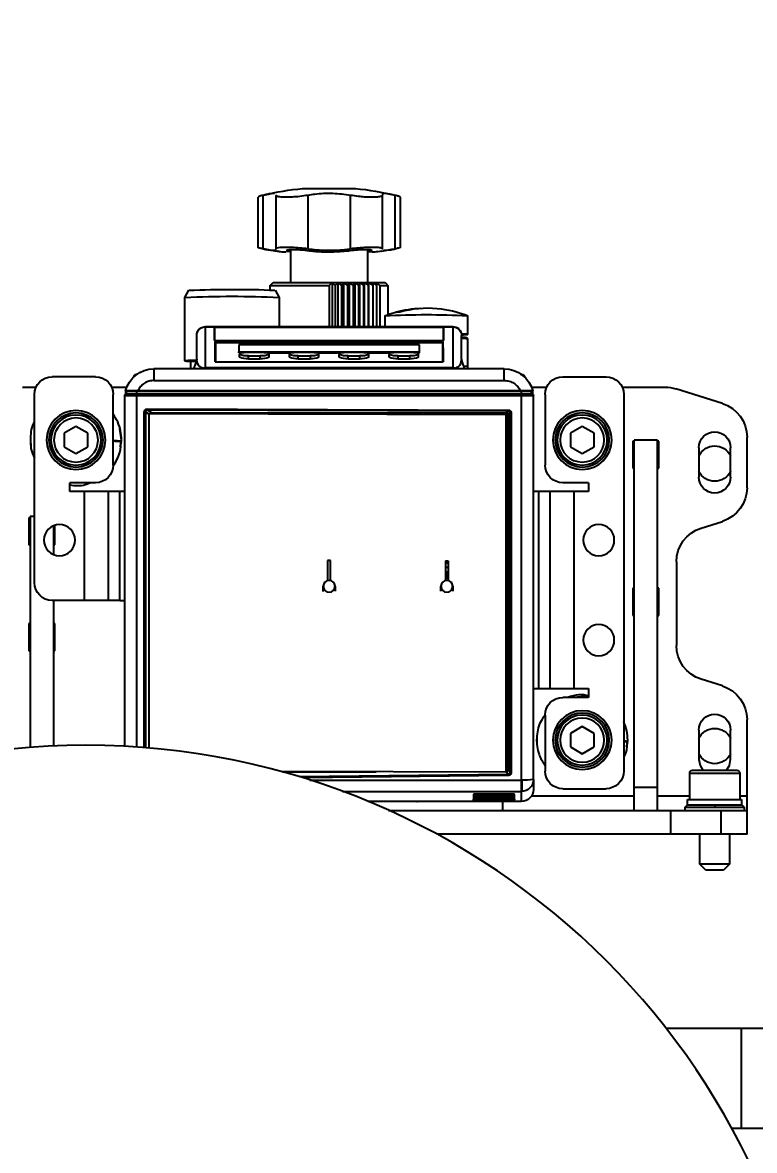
# Model space of a CAD drawing. Header units: millimetres. Extents: x 6622 to 532820, y 3370 to 359312.
# Drawn here: x 458950.9 to 459075.3, y 346558.9 to 346750.6 of the extents above; entities that cross this region are included whole.
import ezdxf

# ---------------------------------------------------------------- set-up
doc = ezdxf.new("R2010")
doc.units = ezdxf.units.MM
doc.styles.get("Standard").update_dxf_attribs({"font": 'txt', "bigfont": 'gbcbig.shx'})
doc.dimstyles.new('副本 ISO-25', dxfattribs={"dimtxt": 300, "dimasz": 200, "dimexe": 200, "dimexo": 25, "dimgap": 200, "dimtad": 1, "dimtxsty": 'Standard', "dimcen": 2.5, "dimadec": 0, "dimazin": 0, "dimtfac": 1, "dimtmove": 0, "dimatfit": 3, "dimfxl": 1, "dimarcsym": 0})

# ---------------------------------------------------------------- blocks, each defined once
blk = doc.blocks.new('A$C3E973D8C')
at = {"color": 2, "linetype": 'Continuous', "lineweight": 25}
for p, q in [((2151.5, 474.3), (2142.5, 474.3)), ((2134.92, 472.84), (2134.92, 464.27)), ((2135.76, 464.04), (2135.76, 473.13)), ((2138, 473.21), (2138.01, 473.13)), ((2138, 473.12), (2138, 464.05)), ((2143.36, 464.04), (2143.36, 473.13)), ((2150.64, 473.13), (2150.64, 464.04)), ((2155.99, 473.13), (2156.05, 473.19)), ((2156, 464.05), (2156, 473.12)), ((2158.24, 473.13), (2158.24, 464.04)), ((2159.08, 464.27), (2159.08, 472.84)), ((2138.01, 464.04), (2137.95, 463.99)), ((2140.5, 463.89), (2140.5, 458.3)), ((2153.5, 458.3), (2153.5, 463.88)), ((2155.99, 463.97), (2155.99, 464.04)), ((2139.83, 463.77), (2139.83, 463.67)), ((2139.84, 463.59), (2139.83, 463.67)), ((2139.88, 463.59), (2139.88, 463.75)), ((2154.12, 463.63), (2153.5, 463.58)), ((2154.12, 463.77), (2154.12, 463.61)), ((2154.23, 463.71), (2154.17, 463.67)), ((2154.17, 463.67), (2154.22, 463.61)), ((2137.5, 458.3), (2137, 457.8)), ((2147, 458.3), (2137.5, 458.3)), ((2138.32, 457.8), (2139, 458.29)), ((2139.58, 458.29), (2138.89, 457.8)), ((2138.89, 457.8), (2139, 458.29)), ((2139.54, 457.8), (2139.58, 458.29)), ((2140.25, 458.29), (2139.55, 457.8)), ((2140.29, 457.8), (2140.25, 458.29)), ((2140.25, 450.82), (2140.25, 458.29)), ((2140.99, 458.29), (2140.29, 457.8)), ((2141.1, 457.8), (2140.99, 458.29)), ((2140.99, 450.82), (2140.99, 458.29)), ((2141.8, 458.29), (2141.1, 457.8)), ((2141.98, 457.8), (2141.8, 458.29)), ((2141.8, 450.82), (2141.8, 458.29)), ((2142.66, 458.29), (2141.98, 457.8)), ((2142.92, 457.8), (2142.66, 458.29)), ((2142.66, 458.29), (2142.66, 450.82)), ((2143.58, 458.29), (2142.92, 457.8)), ((2143.9, 457.8), (2143.58, 458.29)), ((2143.58, 458.29), (2143.58, 450.82)), ((2144.53, 458.29), (2143.9, 457.8)), ((2144.91, 457.8), (2144.53, 458.29)), ((2144.53, 458.29), (2144.53, 450.82)), ((2145.51, 458.29), (2144.91, 457.8)), ((2145.95, 457.8), (2145.51, 458.29)), ((2145.51, 458.29), (2145.51, 450.82)), ((2146.5, 458.29), (2145.95, 457.8)), ((2146.5, 458.29), (2147, 457.8)), ((2146.5, 458.29), (2146.5, 450.82)), ((2156.5, 458.3), (2147, 458.3)), ((2157, 457.8), (2156.5, 458.3)), ((2137, 457.8), (2137, 452.88)), ((2138.32, 457.8), (2137, 457.8)), ((2138.32, 450.82), (2138.32, 457.8)), ((2138.89, 450.82), (2138.89, 457.8)), ((2139.54, 450.82), (2139.54, 457.8)), ((2140.29, 450.82), (2140.29, 457.8)), ((2141.1, 450.82), (2141.1, 457.8)), ((2141.98, 450.82), (2141.98, 457.8)), ((2142.92, 457.8), (2142.92, 450.82)), ((2143.9, 457.8), (2143.9, 450.82)), ((2144.91, 457.8), (2144.91, 450.82)), ((2145.95, 457.8), (2145.95, 450.82)), ((2147, 457.8), (2147, 450.82)), ((2157, 457.8), (2147, 457.8)), ((2156.19, 457), (2155.5, 455.8)), ((2157, 457.05), (2157, 457.8)), ((2171.5, 455.8), (2170.81, 457)), ((2155.5, 455.79), (2155.5, 450.82)), ((2171.5, 445), (2171.5, 455.79)), ((2123.5, 452.69), (2123.5, 449.5)), ((2137.5, 450.82), (2137.5, 452.69)), ((2168, 450.82), (2126, 450.82)), ((2126, 450.82), (2126, 450.8)), ((2126, 450.8), (2126, 443.8)), ((2168, 450.8), (2126, 450.8)), ((2127.55, 448.49), (2127.55, 450.76)), ((2127.55, 450.76), (2166.45, 450.76)), ((2127.55, 450.72), (2127.55, 450.76)), ((2127.55, 450.72), (2127.55, 448.49)), ((2166.45, 450.72), (2127.55, 450.72)), ((2166.45, 450.76), (2166.45, 448.49)), ((2166.45, 450.72), (2166.45, 450.76)), ((2166.45, 448.49), (2166.45, 450.72)), ((2168, 450.8), (2168, 450.82)), ((2168, 443.8), (2168, 450.8)), ((2123.7, 449), (2123.5, 448.8)), ((2123.5, 448.8), (2123.5, 444.05)), ((2124.5, 449.5), (2124.5, 449.32)), ((2124.5, 445.29), (2124.5, 449.32)), ((2169.5, 445.29), (2169.5, 449.32)), ((2166.45, 448.49), (2127.55, 448.49)), ((2127.63, 444.86), (2127.63, 448.32)), ((2127.63, 448.32), (2166.37, 448.32)), ((2127.65, 447.22), (2127.63, 448.32)), ((2127.65, 447.22), (2127.65, 444.86)), ((2127.75, 447.22), (2127.65, 447.22)), ((2127.75, 448.12), (2127.75, 444.86)), ((2166.1, 448.14), (2127.9, 448.14)), ((2131.65, 447.74), (2162.35, 447.74)), ((2131.65, 446.56), (2131.65, 447.74)), ((2162.35, 447.74), (2162.35, 446.56)), ((2166.25, 444.86), (2166.25, 448.12)), ((2166.35, 447.22), (2166.25, 447.22)), ((2166.35, 447.22), (2166.37, 448.32)), ((2166.35, 444.86), (2166.35, 447.22)), ((2166.37, 448.32), (2166.37, 444.86)), ((2124.5, 445.29), (2124.47, 444.92)), ((2166.37, 444.86), (2127.63, 444.86)), ((2131.65, 446.37), (2131.65, 446.56)), ((2162.35, 446.56), (2131.65, 446.56)), ((2131.97, 446.37), (2131.65, 446.37)), ((2131.8, 446.1), (2131.8, 446.29)), ((2131.8, 445.61), (2131.8, 446.1)), ((2132.6, 446.41), (2136, 446.41)), ((2133.3, 445.37), (2133.3, 445.87)), ((2135.3, 445.87), (2133.3, 445.87)), ((2135.3, 445.37), (2133.3, 445.37)), ((2135.3, 445.87), (2135.3, 445.37)), ((2140.44, 446.37), (2136.63, 446.37)), ((2136.8, 446.29), (2136.8, 446.1)), ((2136.8, 445.61), (2136.8, 446.1)), ((2140.27, 446.1), (2140.27, 446.29)), ((2140.27, 445.61), (2140.27, 446.1)), ((2141.07, 446.41), (2144.47, 446.41)), ((2141.77, 445.37), (2141.77, 445.87)), ((2143.77, 445.87), (2141.77, 445.87)), ((2143.77, 445.37), (2141.77, 445.37)), ((2143.77, 445.37), (2143.77, 445.87)), ((2148.91, 446.37), (2145.1, 446.37)), ((2145.27, 446.29), (2145.27, 446.1)), ((2145.27, 445.61), (2145.27, 446.1)), ((2148.74, 446.1), (2148.74, 446.29)), ((2148.74, 445.61), (2148.74, 446.1)), ((2149.54, 446.41), (2152.94, 446.41)), ((2150.24, 445.87), (2150.24, 445.37)), ((2152.24, 445.87), (2150.24, 445.87)), ((2152.24, 445.37), (2150.24, 445.37)), ((2152.24, 445.37), (2152.24, 445.87)), ((2157.38, 446.37), (2153.57, 446.37)), ((2153.74, 446.29), (2153.74, 446.1)), ((2153.74, 445.61), (2153.74, 446.1)), ((2157.21, 446.1), (2157.21, 446.29)), ((2157.21, 445.61), (2157.21, 446.1)), ((2158.01, 446.41), (2161.41, 446.41)), ((2158.71, 445.37), (2158.71, 445.87)), ((2160.71, 445.87), (2158.71, 445.87)), ((2160.71, 445.37), (2158.71, 445.37)), ((2160.71, 445.37), (2160.71, 445.87)), ((2162.35, 446.37), (2162.04, 446.37)), ((2162.21, 446.29), (2162.21, 446.1)), ((2162.21, 445.61), (2162.21, 446.1)), ((2162.35, 446.37), (2162.35, 446.56)), ((2169.5, 445.29), (2169.53, 444.92)), ((2170.5, 443.64), (2170.5, 444.93)), ((2117.24, 441.67), (2117.24, 443.64)), ((2117.24, 443.64), (2176.76, 443.64)), ((2125.32, 443.63), (2125.62, 443.72)), ((2126, 443.8), (2168, 443.8)), ((2168.38, 443.72), (2168.68, 443.63)), ((2176.76, 443.64), (2176.76, 441.67)), ((2107.32, 442.3), (2099.95, 442.3)), ((2176.76, 441.67), (2117.24, 441.67)), ((2186.68, 442.3), (2194.05, 442.3)), ((2080.2, 437.77), (2088.12, 440.27)), ((2097.22, 440.55), (2089.92, 440.55)), ((2096.95, 439.3), (2096.95, 375.3)), ((2112.62, 440.55), (2110.05, 440.55)), ((2110.32, 439.3), (2110.32, 427.3)), ((2112.3, 373.84), (2112.3, 439.09)), ((2112.4, 439.31), (2112.4, 439.89)), ((2112.6, 439.39), (2112.6, 439.89)), ((2114.3, 439.11), (2114.3, 439.42)), ((2114.3, 439.42), (2179.7, 439.42)), ((2114.3, 439.42), (2114.3, 439.12)), ((2179.7, 439.12), (2114.3, 439.12)), ((2114.3, 439.12), (2114.3, 439.11)), ((2114.3, 439.11), (2179.7, 439.11)), ((2114.3, 373.77), (2114.3, 439.11)), ((2179.66, 439.92), (2114.34, 439.92)), ((2114.34, 439.42), (2114.34, 439.92)), ((2114.52, 439.92), (2179.48, 439.92)), ((2179.66, 439.42), (2179.66, 439.92)), ((2179.7, 439.42), (2179.7, 439.11)), ((2179.7, 439.12), (2179.7, 439.42)), ((2179.7, 439.11), (2179.7, 439.12)), ((2179.7, 439.11), (2179.7, 379.39)), ((2183.95, 440.55), (2181.38, 440.55)), ((2181.4, 439.39), (2181.4, 439.89)), ((2181.6, 439.89), (2181.6, 439.31)), ((2181.7, 379.51), (2181.7, 439.09)), ((2183.68, 427.3), (2183.68, 439.3)), ((2199.08, 440.55), (2196.78, 440.55)), ((2197.05, 407.3), (2197.05, 439.3)), ((2116.07, 436.15), (2116.07, 375.04)), ((2116.27, 375.04), (2116.27, 436.15)), ((2116.6, 435.95), (2116.27, 436.15)), ((2177.9, 436.83), (2116.57, 436.64)), ((2116.57, 436.45), (2177.9, 436.64)), ((2116.57, 436.45), (2116.9, 436.25)), ((2116.6, 435.95), (2116.6, 375.5)), ((2116.72, 435.97), (2177.15, 436.16)), ((2116.72, 375.27), (2116.72, 435.97)), ((2116.72, 435.97), (2116.98, 435.87)), ((2177.1, 436.16), (2116.9, 436.25)), ((2177.55, 436.05), (2116.98, 435.87)), ((2116.98, 435.87), (2116.98, 375.1)), ((2177.1, 436.16), (2177.9, 436.64)), ((2177.15, 436.16), (2177.1, 436.16)), ((2177.15, 436.16), (2177.1, 436.16)), ((2177.55, 436.05), (2177.34, 436.13)), ((2178.2, 436.34), (2177.55, 435.95)), ((2177.55, 379.22), (2177.55, 436.05)), ((2178.2, 436.34), (2178.2, 379.28)), ((2178.4, 379.3), (2178.4, 436.33)), ((2183.39, 435.43), (2183.68, 436.01)), ((2102, 432.7), (2104, 433.86)), ((2104, 433.86), (2106, 432.7)), ((2182.27, 431.55), (2182.56, 433.47)), ((2188, 432.7), (2190, 433.86)), ((2190, 433.86), (2192, 432.7)), ((2076, 423.45), (2076, 432.05)), ((2091, 431.35), (2091.2, 431.35)), ((2091, 426.75), (2091, 431.35)), ((2091.2, 431.55), (2095.2, 431.55)), ((2091.2, 372.55), (2091.2, 431.55)), ((2095.2, 372.55), (2095.2, 431.55)), ((2095.2, 431.35), (2095.4, 431.35)), ((2095.4, 431.35), (2095.4, 426.75)), ((2102, 430.4), (2102, 432.7)), ((2106, 432.7), (2106, 430.4)), ((2182.26, 431.4), (2182.27, 431.55)), ((2183.68, 431.54), (2182.26, 431.4)), ((2188, 430.4), (2188, 432.7)), ((2192, 432.7), (2192, 430.4)), ((2078.8, 425.25), (2078.8, 430.25)), ((2084.2, 430.25), (2084.2, 425.25)), ((2104, 429.24), (2102, 430.4)), ((2106, 430.4), (2104, 429.24)), ((2182.47, 430.37), (2182.28, 431.23)), ((2190, 429.24), (2188, 430.4)), ((2192, 430.4), (2190, 429.24)), ((2091.2, 426.75), (2091, 426.75)), ((2095.4, 426.75), (2095.2, 426.75)), ((2102.95, 424.3), (2107.32, 424.3)), ((2102.95, 424.3), (2102.95, 422.8)), ((2186.68, 424.3), (2191.05, 424.3)), ((2191.05, 422.8), (2191.05, 424.3)), ((2102.95, 422.8), (2105.45, 422.8)), ((2105.45, 422.8), (2105.45, 389.3)), ((2105.45, 422.8), (2109.45, 422.8)), ((2109.45, 389.3), (2109.45, 422.8)), ((2109.45, 422.8), (2111.45, 422.8)), ((2111.45, 422.8), (2111.45, 389.3)), ((2111.45, 422.8), (2112.3, 422.8)), ((2181.7, 422.8), (2182.55, 422.8)), ((2182.55, 404.3), (2182.55, 422.8)), ((2182.55, 422.8), (2184.55, 422.8)), ((2184.55, 422.8), (2184.55, 404.3)), ((2184.55, 422.8), (2188.55, 422.8)), ((2188.55, 404.3), (2188.55, 422.8)), ((2188.55, 422.8), (2191.05, 422.8)), ((2197.05, 418.55), (2197.8, 418.55)), ((2197.8, 418.55), (2197.8, 379.33)), ((2197.8, 418.35), (2198, 418.35)), ((2198, 418.35), (2198, 413.75)), ((2083.8, 416.59), (2080.2, 417.73)), ((2193.6, 413.75), (2193.6, 417.08)), ((2193.8, 417), (2193.8, 412.1)), ((2193.8, 413.75), (2193.6, 413.75)), ((2198, 413.75), (2197.8, 413.75)), ((2088, 410.87), (2088, 396.63)), ((2127.25, 411), (2126.75, 411)), ((2127.25, 410.71), (2126.75, 410.71)), ((2146.75, 411.08), (2147.25, 411.08)), ((2146.75, 407.66), (2146.75, 411.08)), ((2147.25, 411.08), (2147.25, 407.66)), ((2127.25, 409.92), (2126.75, 409.92)), ((2127.25, 409.13), (2126.75, 409.13)), ((2127.25, 408.84), (2126.75, 408.84)), ((2127.25, 408.75), (2126.75, 408.75)), ((2127.25, 408.64), (2126.75, 408.64)), ((2126.75, 408.64), (2126.75, 408.57)), ((2127.25, 408.55), (2126.75, 408.55)), ((2126.75, 408.55), (2126.75, 408.39)), ((2127.25, 408.39), (2126.75, 408.39)), ((2127.25, 408.64), (2127.25, 408.57)), ((2127.25, 408.55), (2127.25, 408.39)), ((2091, 406.35), (2091.2, 406.35)), ((2091, 401.75), (2091, 406.35)), ((2095.2, 406.35), (2095.4, 406.35)), ((2095.4, 406.35), (2095.4, 401.75)), ((2126, 406.7), (2126, 405.87)), ((2127.25, 408.14), (2126.75, 408.14)), ((2127.25, 407.72), (2126.75, 407.72)), ((2128, 405.86), (2128, 406.7)), ((2146, 406.7), (2146, 405.84)), ((2148, 405.83), (2148, 406.7)), ((2182.55, 404.3), (2181.7, 404.3)), ((2182.55, 404.3), (2184.55, 404.3)), ((2184.55, 404.3), (2188.55, 404.3)), ((2188.55, 404.3), (2194.05, 404.3)), ((2193.8, 404.3), (2193.8, 379.57)), ((2091.2, 401.75), (2091, 401.75)), ((2095.4, 401.75), (2095.2, 401.75)), ((2193.6, 400.35), (2193.8, 400.35)), ((2193.6, 395.75), (2193.6, 400.35)), ((2197.8, 400.35), (2198, 400.35)), ((2198, 400.35), (2198, 395.75)), ((2193.8, 395.75), (2193.6, 395.75)), ((2198, 395.75), (2197.8, 395.75)), ((2080.2, 389.77), (2083.8, 390.91)), ((2105.45, 389.3), (2102.95, 389.3)), ((2102.95, 389.3), (2102.95, 387.8)), ((2109.45, 389.3), (2105.45, 389.3)), ((2111.45, 389.3), (2109.45, 389.3)), ((2112.3, 389.3), (2111.45, 389.3)), ((2102.95, 388.01), (2105.5, 387.8)), ((2102.95, 387.8), (2107.32, 387.8)), ((2076, 371.05), (2076, 384.05)), ((2110.32, 384.8), (2110.32, 375.3)), ((2078.8, 377.25), (2078.8, 382.25)), ((2084.2, 382.25), (2084.2, 377.25)), ((2102, 381.7), (2104, 382.86)), ((2102, 379.4), (2102, 381.7)), ((2104, 382.86), (2106, 381.7)), ((2106, 381.7), (2106, 379.4)), ((2096.26, 380.4), (2096.27, 380.55)), ((2096.95, 380.47), (2096.26, 380.4)), ((2096.47, 379.37), (2096.28, 380.23)), ((2104, 378.24), (2102, 379.4)), ((2106, 379.4), (2104, 378.24)), ((2077.25, 374.95), (2077.25, 370.45)), ((2081.5, 374.95), (2077.25, 374.95)), ((2085.25, 375.45), (2077.75, 375.45)), ((2085.75, 374.95), (2081.5, 374.95)), ((2085.75, 370.45), (2085.75, 374.95)), ((2112.3, 373.84), (2112.3, 372.15)), ((2114.27, 373.77), (2114.27, 372.11)), ((2114.3, 371.84), (2114.3, 373.77)), ((2150.3, 373.77), (2114.3, 373.77)), ((2116.27, 375.04), (2116.6, 375.5)), ((2116.86, 375.15), (2116.56, 374.74)), ((2116.56, 374.74), (2152.05, 374.31)), ((2116.56, 374.54), (2116.56, 374.74)), ((2116.56, 374.54), (2151.4, 374.12)), ((2116.74, 375.2), (2116.72, 375.27)), ((2116.72, 375.27), (2116.74, 375.2)), ((2116.74, 375.2), (2116.98, 375.1)), ((2116.98, 375.1), (2155.19, 375.22)), ((2154.92, 375.15), (2139, 375.17)), ((2095.2, 372.55), (2091.2, 372.55)), ((2091.2, 368.55), (2091.2, 372.55)), ((2095.2, 368.55), (2095.2, 372.55)), ((2107.32, 372.3), (2099.95, 372.3)), ((2114.27, 372.11), (2114.27, 371.78)), ((2114.27, 371.84), (2114.27, 372.11)), ((2114.27, 372.11), (2114.3, 372.11)), ((2076, 368.55), (2076, 371.05)), ((2076, 371.05), (2077.25, 371.05)), ((2076.93, 370.45), (2076.93, 369.55)), ((2086.1, 370.45), (2076.93, 370.45)), ((2085.75, 371.05), (2091.2, 371.05)), ((2086.1, 369.55), (2086.1, 370.45)), ((2095.2, 371.05), (2112.63, 371.05)), ((2114.3, 370.15), (2114.3, 371.84)), ((2144.71, 371.84), (2114.3, 371.84)), ((2114.3, 370.15), (2115.5, 370.15)), ((2114.3, 370.15), (2114.3, 370.15)), ((2115.5, 371.06), (2115.5, 371.36)), ((2115.5, 370.95), (2115.5, 371.06)), ((2115.5, 370.76), (2115.5, 370.95)), ((2115.5, 370.67), (2115.5, 370.76)), ((2115.5, 370.52), (2115.5, 370.67)), ((2115.5, 370.52), (2115.5, 370.43)), ((2115.5, 370.24), (2115.5, 370.43)), ((2115.5, 370.24), (2115.5, 370.13)), ((2115.8, 371.37), (2122.2, 371.37)), ((2115.8, 371.37), (2115.8, 371.07)), ((2115.8, 371.07), (2122.2, 371.07)), ((2122.2, 370.94), (2115.8, 370.94)), ((2115.8, 370.94), (2115.8, 370.77)), ((2115.8, 370.77), (2122.2, 370.77)), ((2122.2, 370.66), (2115.8, 370.66)), ((2115.8, 370.66), (2115.8, 370.52)), ((2115.8, 370.52), (2122.2, 370.52)), ((2122.2, 370.42), (2115.8, 370.42)), ((2115.8, 370.42), (2115.8, 370.25)), ((2122.2, 370.25), (2115.8, 370.25)), ((2115.8, 370.12), (2122.2, 370.12)), ((2117.5, 368.55), (2117.5, 370.12)), ((2122.2, 371.07), (2122.2, 371.37)), ((2122.2, 370.77), (2122.2, 370.94)), ((2122.2, 370.52), (2122.2, 370.66)), ((2122.2, 370.42), (2122.2, 370.25)), ((2122.5, 371.36), (2122.5, 371.06)), ((2122.5, 371.06), (2122.5, 370.95)), ((2122.5, 370.95), (2122.5, 370.76)), ((2122.5, 370.76), (2122.5, 370.67)), ((2122.5, 370.67), (2122.5, 370.52)), ((2122.5, 370.43), (2122.5, 370.52)), ((2122.5, 370.24), (2122.5, 370.43)), ((2122.5, 370.13), (2122.5, 370.24)), ((2122.5, 370.15), (2131.99, 370.14)), ((2131.99, 370.14), (2132.1, 370.14)), ((2132.1, 370.14), (2140.4, 370.14)), ((2076, 364.55), (2076, 368.55)), ((2076, 368.55), (2080.44, 368.55)), ((2076.9, 369.55), (2076.5, 369.15)), ((2076.5, 369.15), (2076.5, 368.55)), ((2081.5, 369.15), (2076.5, 369.15)), ((2076.9, 369.55), (2076.93, 369.55)), ((2081.5, 369.55), (2076.93, 369.55)), ((2080.44, 368.55), (2080.44, 364.55)), ((2080.44, 368.55), (2089, 368.55)), ((2081.5, 369.55), (2081.5, 369.15)), ((2086.1, 369.55), (2081.5, 369.55)), ((2086.5, 369.15), (2081.5, 369.15)), ((2086.5, 369.15), (2086.1, 369.55)), ((2086.5, 368.55), (2086.5, 369.15)), ((2089, 368.55), (2089, 364.55)), ((2089, 368.55), (2136.73, 368.55)), ((2135, 368.62), (2135, 368.55)), ((2136.9, 368.62), (2135, 368.62)), ((2076, 364.55), (2080.44, 364.55)), ((2079, 364.55), (2079, 359.45)), ((2080.44, 364.55), (2089, 364.55)), ((2084, 359.45), (2084, 364.55)), ((2089, 364.55), (2128.68, 364.55)), ((2079, 359.45), (2080, 358.45)), ((2079, 359.45), (2081.5, 359.45)), ((2080, 358.45), (2083, 358.45)), ((2081.5, 359.45), (2084, 359.45)), ((2083, 358.45), (2084, 359.45)), ((2072.5, 331.55), (2089.74, 331.55)), ((2077, 331.55), (2077, 314.55)), ((2067.5, 314.55), (2078.58, 314.55))]:
    blk.add_line(p, q, dxfattribs=at)
at = {"color": 2, "linetype": 'Continuous', "lineweight": 25, "flags": 128}
for points in [[(2124.5, 449.43), (2124.19, 449.44), (2123.68, 449.47), (2123.5, 449.5), (2123.68, 449.52), (2124.19, 449.55), (2124.44, 449.56)], [(2169.46, 445.09), (2170.12, 445.07), (2170.93, 445.05), (2171.39, 445.02), (2171.49, 444.99), (2171.21, 444.96), (2170.57, 444.93), (2169.6, 444.91), (2169.5, 444.9)], [(2123.5, 444.05), (2123.68, 444.07), (2124.16, 444.1)], [(2114.35, 442.71), (2114.32, 442.71), (2114.16, 442.7)], [(2179.84, 442.7), (2179.68, 442.71), (2179.65, 442.71)], [(2116.57, 436.64), (2116.57, 436.61), (2116.57, 436.57), (2116.57, 436.54), (2116.57, 436.51), (2116.57, 436.49), (2116.57, 436.47), (2116.57, 436.46), (2116.57, 436.45)], [(2177.9, 436.64), (2177.9, 436.65), (2177.9, 436.66), (2177.9, 436.68), (2177.9, 436.7), (2177.9, 436.73), (2177.9, 436.76), (2177.9, 436.8), (2177.9, 436.83)], [(2197.75, 431.71), (2197.75, 431.55), (2197.67, 430.44)], [(2111.75, 380.71), (2111.75, 380.55), (2111.67, 379.44)], [(2079.49, 375.45), (2079.01, 376.22), (2078.8, 377.25)], [(2084.2, 377.25), (2083.99, 376.22), (2083.51, 375.45)], [(2132.1, 370.14), (2132.09, 370.14), (2132.08, 370.14), (2132.06, 370.14), (2132.05, 370.14), (2132.03, 370.14), (2132.02, 370.14), (2132.01, 370.14), (2131.99, 370.14)]]:
    blk.add_lwpolyline(points, dxfattribs=at)
at = {"color": 2, "linetype": 'Continuous', "lineweight": 25}
for centre, radius in [((2104, 431.55), 5), ((2104, 431.55), 4.6), ((2104, 431.55), 4.25), ((2104, 431.55), 3.75), ((2190, 431.55), 5), ((2190, 431.55), 4.6), ((2190, 431.55), 4.25), ((2190, 431.55), 3.75), ((2101.2, 414.55), 2.65), ((2192.8, 414.55), 2.65), ((2127, 406.7), 1), ((2147, 406.7), 1), ((2101.2, 397.55), 2.65), ((2104, 380.55), 5), ((2104, 380.55), 4.6), ((2104, 380.55), 4.25), ((2104, 380.55), 3.75), ((2188.31, 254.69), 125)]:
    blk.add_circle(centre, radius, dxfattribs=at)
for centre, radius, start, end in [((2147, 428.22), 46.3, 95.5772, 103.9927), ((2147, 428.22), 46.3, 76.1015, 84.4228), ((2147, 520.8), 57.87, 258.918, 261.1532), ((2147, 520.8), 57.87, 278.7955, 281.1228), ((2161.42, 366.15), 91, 88.6885, 93.2911), ((2165.05, 335.05), 122.08, 87.295, 90.7254), ((2163.5, 281.55), 174.43, 87.3713, 92.6287), ((2130.5, 306.28), 146.58, 87.2628, 92.7372), ((2130.5, 434.5), 19.5, 95.4361, 111.0189), ((2130.28, 436.77), 17.22, 74.2129, 95.4346), ((2130.93, 436.73), 17.23, 74.2167, 88.3325), ((2130.5, 434.5), 19.5, 68.9811, 79.0734), ((2135.19, 451.13), 2.22, 78.8323, 95.6801), ((2125.99, 449.31), 1.49, 89.6466, 179.6444), ((2168.01, 449.31), 1.49, 0.3568, 90.3534), ((2124.51, 440.76), 8.1, 90.0534, 97.1497), ((2124.51, 443.01), 6.04, 90.0497, 97.6497), ((2127.86, 447.88), 0.259, 81.8722, 115.9023), ((2166.14, 447.88), 0.259, 64.0977, 98.1278), ((2132.41, 445.04), 1.39, 81.9047, 115.8765), ((2132.93, 448.44), 2.6, 244.127, 278.0922), ((2132.93, 447.95), 2.6, 244.1226, 278.0944), ((2135.67, 448.44), 2.6, 261.9079, 295.8726), ((2135.67, 447.95), 2.6, 261.9057, 295.877), ((2136.2, 445.04), 1.39, 64.1236, 98.0958), ((2140.88, 445.04), 1.39, 81.9047, 115.8765), ((2141.4, 448.44), 2.6, 244.127, 278.0922), ((2141.4, 447.95), 2.6, 244.1226, 278.0944), ((2144.14, 448.44), 2.6, 261.9079, 295.8726), ((2144.14, 447.95), 2.6, 261.9057, 295.877), ((2144.67, 445.04), 1.39, 64.1236, 98.0958), ((2149.35, 445.04), 1.39, 81.9047, 115.8765), ((2149.87, 448.44), 2.6, 244.127, 278.0922), ((2149.87, 447.95), 2.6, 244.1226, 278.0944), ((2152.61, 448.44), 2.6, 261.9079, 295.8726), ((2152.61, 447.95), 2.6, 261.9057, 295.877), ((2153.14, 445.04), 1.39, 64.1236, 98.0958), ((2157.82, 445.04), 1.39, 81.9047, 115.8765), ((2158.34, 448.44), 2.6, 244.1271, 278.0924), ((2158.34, 447.95), 2.6, 244.1226, 278.0947), ((2161.08, 448.44), 2.6, 261.9079, 295.8726), ((2161.08, 447.95), 2.6, 261.9057, 295.877), ((2161.61, 445.04), 1.39, 64.1236, 98.0958), ((2117.24, 438.64), 5, 89.9967, 165.5171), ((2116.3, 435.51), 7.5, 104.3563, 106.5723), ((2170.14, 442.4), 1.29, 73.7266, 95.8027), ((2176.76, 438.64), 5, 14.4831, 90.0034), ((2177.7, 435.51), 7.5, 73.4277, 75.6437), ((2099.95, 439.3), 3, 90, 180), ((2107.32, 439.3), 3, 0, 90), ((2186.68, 439.3), 3, 90, 180), ((2194.05, 439.3), 3, 0, 90), ((2089.92, 434.55), 6, 90, 107.5045), ((2112.6, 439.09), 0.3, 89.9961, 179.9982), ((2181.4, 439.09), 0.3, 0.0018, 90.0039), ((2082, 432.05), 6, 107.5045, 180), ((2116.11, 437.89), 1.74, 268.55, 275.1), ((2056.5, 436.35), 60.06, 0.0941, 0.278), ((2178.35, 438.06), 1.73, 264.8646, 271.4689), ((2081.5, 430.25), 2.7, 0, 180), ((2081.5, 427.55), 3, 25.8419, 154.1581), ((2081.5, 427.55), 3, 205.8419, 334.1581), ((2107.32, 427.3), 3, 270, 0), ((2186.68, 427.3), 3, 180, 270), ((2081.5, 425.25), 2.7, 180, 0), ((2082, 423.45), 6, 180, 252.4955), ((2082, 410.87), 6, 0, 72.4955), ((2194.05, 407.3), 3, 270, 0), ((2082, 396.63), 6, 287.5045, 0), ((2082, 384.05), 6, 107.5045, 180), ((2107.32, 384.8), 3, 0, 90), ((2081.5, 382.25), 2.7, 0, 180), ((2081.5, 379.55), 3, 25.8419, 154.1581), ((2081.5, 379.55), 3, 205.8419, 334.1581), ((2077.75, 374.95), 0.5, 90, 180), ((2085.25, 374.95), 0.5, 0, 90), ((2099.95, 375.3), 3, 180, 270), ((2107.32, 375.3), 3, 270, 0), ((2114.3, 373.84), 2, 180.0035, 270.0047), ((2113.8, 388.15), 14.39, 264.0143, 271.9882), ((2116.11, 376.78), 1.74, 268.5545, 275.1125), ((2114.3, 372.15), 2, 180.0037, 270.0044), ((2115.73, 375.56), 4.32, 267.009, 270.9933), ((2115.73, 375.24), 4.3, 266.9967, 271), ((2115.73, 366.45), 4.32, 89.0067, 92.991), ((2115.73, 374.98), 4.32, 267.009, 270.9933), ((2115.73, 374.42), 4.3, 266.9967, 271), ((2122.27, 375.56), 4.32, 269.0073, 272.9902), ((2122.27, 375.24), 4.3, 269.0006, 273.0025), ((2122.27, 374.98), 4.32, 269.0073, 272.9902), ((2122.28, 366.27), 4.28, 86.9929, 91.0096), ((2122.27, 365.93), 4.32, 87.0098, 90.9927), ((2122.27, 374.42), 4.3, 269.0006, 273.0025)]:
    blk.add_arc(centre, radius, start, end, dxfattribs=at)
for points, knots in [([(2135.76, 473.13), (2136.35, 473.27), (2137.54, 473.53), (2137.85, 473.38), (2138, 473.3)], [0, 0, 0, 0, 0.499865, 1, 1, 1, 1]), ([(2143.36, 473.13), (2144.36, 473.26), (2146.34, 473.52), (2148.89, 473.4), (2150.25, 473.19), (2150.64, 473.13)], [0, 0, 0, 0, 0.416228, 0.832682, 1, 1, 1, 1]), ([(2134.94, 472.84), (2134.94, 472.85), (2134.87, 472.86), (2135.13, 472.96), (2135.56, 473.08), (2135.76, 473.13)], [0, 0, 0, 0, 0.078216, 0.57758, 1, 1, 1, 1]), ([(2138.01, 473.13), (2138.04, 473.07), (2138.09, 472.94), (2138.74, 472.82), (2139.72, 472.79), (2140.87, 472.83), (2142.12, 472.95), (2142.91, 473.07), (2143.36, 473.13)], [0, 0, 0, 0, 0.173194, 0.346477, 0.517654, 0.687062, 0.821544, 1, 1, 1, 1]), ([(2150.64, 473.13), (2151.09, 473.07), (2151.97, 472.93), (2153.33, 472.82), (2154.52, 472.79), (2155.42, 472.84), (2155.94, 472.96), (2155.98, 473.08), (2155.99, 473.13)], [0, 0, 0, 0, 0.178451, 0.348967, 0.51954, 0.688928, 0.858488, 1, 1, 1, 1]), ([(2156.3, 473.43), (2156.65, 473.42), (2157.13, 473.41), (2158, 473.19), (2158.24, 473.13)], [0, 0, 0, 0, 0.721846, 1, 1, 1, 1]), ([(2158.24, 473.13), (2158.49, 473.07), (2158.98, 472.94), (2159.04, 472.87), (2159.07, 472.84)], [0, 0, 0, 0, 0.513498, 1, 1, 1, 1]), ([(2134.95, 464.27), (2134.94, 464.26), (2134.87, 464.25), (2135.13, 464.17), (2135.56, 464.08), (2135.76, 464.04)], [0, 0, 0, 0, 0.082827, 0.586324, 1, 1, 1, 1]), ([(2137.75, 463.81), (2137.41, 463.81), (2136.94, 463.81), (2136.02, 463.99), (2135.76, 464.04)], [0, 0, 0, 0, 0.709759, 1, 1, 1, 1]), ([(2138.01, 464.04), (2138.04, 464.09), (2138.09, 464.19), (2138.74, 464.28), (2139.72, 464.31), (2140.87, 464.27), (2142.13, 464.18), (2142.91, 464.09), (2143.36, 464.04)], [0, 0, 0, 0, 0.1731055, 0.346268, 0.5181101, 0.6888456, 0.821847, 1, 1, 1, 1]), ([(2139.79, 463.74), (2139.78, 463.75), (2139.74, 463.8), (2139.97, 463.85), (2140.45, 463.9), (2141.17, 463.9), (2141.85, 463.86), (2142.54, 463.81), (2143.14, 463.75), (2143.56, 463.69), (2143.73, 463.67)], [0, 0, 0, 0, 0.044942, 0.204413, 0.362801, 0.519912, 0.676501, 0.737436, 0.896763, 1, 1, 1, 1]), ([(2150.64, 464.04), (2149.61, 463.93), (2147.56, 463.73), (2145.02, 463.83), (2143.69, 464), (2143.36, 464.04)], [0, 0, 0, 0, 0.428741, 0.857626, 1, 1, 1, 1]), ([(2150.27, 463.67), (2150.53, 463.71), (2150.97, 463.77), (2151.74, 463.84), (2152.51, 463.89), (2153.29, 463.9), (2153.87, 463.87), (2154.21, 463.82), (2154.21, 463.77), (2154.21, 463.74)], [0, 0, 0, 0, 0.1593399, 0.262549, 0.4197591, 0.5769985, 0.7336569, 0.8904105, 1, 1, 1, 1]), ([(2150.64, 464.04), (2151.09, 464.09), (2151.97, 464.19), (2153.34, 464.28), (2154.53, 464.31), (2155.43, 464.27), (2155.94, 464.17), (2155.98, 464.08), (2155.99, 464.04)], [0, 0, 0, 0, 0.17815, 0.349581, 0.521047, 0.69177, 0.862612, 1, 1, 1, 1]), ([(2158.24, 464.04), (2157.63, 463.93), (2156.41, 463.71), (2156.13, 463.85), (2155.99, 463.92)], [0, 0, 0, 0, 0.499914, 1, 1, 1, 1]), ([(2158.24, 464.04), (2158.49, 464.09), (2158.97, 464.19), (2159.04, 464.24), (2159.08, 464.27)], [0, 0, 0, 0, 0.510249, 1, 1, 1, 1]), ([(2138.1, 463.63), (2138.52, 463.57), (2139.47, 463.43), (2139.72, 463.5), (2139.85, 463.54)], [0, 0, 0, 0, 0.44326, 1, 1, 1, 1]), ([(2140.5, 463.56), (2140.47, 463.56), (2140.27, 463.56), (2140.04, 463.59), (2139.84, 463.62)], [0, 0, 0, 0, 0.1385713, 1, 1, 1, 1]), ([(2143.73, 463.67), (2144.67, 463.59), (2146.44, 463.43), (2148.75, 463.5), (2149.91, 463.63), (2150.27, 463.67)], [0, 0, 0, 0, 0.438435, 0.826498, 1, 1, 1, 1]), ([(2154.31, 463.49), (2154.57, 463.48), (2154.91, 463.47), (2155.65, 463.59), (2155.85, 463.62)], [0, 0, 0, 0, 0.732769, 1, 1, 1, 1]), ([(2126, 450.82), (2125.8, 450.8), (2125.53, 450.77), (2125.16, 450.58), (2124.88, 450.35), (2124.64, 449.99), (2124.5, 449.62), (2124.52, 449.39), (2124.52, 449.32)], [0, 0, 0, 0, 0.247716, 0.350754, 0.520939, 0.704909, 0.910449, 1, 1, 1, 1]), ([(2169.47, 449.39), (2169.48, 449.48), (2169.48, 449.74), (2169.29, 450.14), (2168.98, 450.49), (2168.62, 450.7), (2168.3, 450.8), (2168.09, 450.82), (2168, 450.82)], [0, 0, 0, 0, 0.111228, 0.344404, 0.561718, 0.714765, 0.884664, 1, 1, 1, 1]), ([(2124.47, 444.92), (2124.39, 444.67), (2124.23, 444.16), (2124, 443.84), (2124.04, 443.76), (2124.06, 443.73)], [0, 0, 0, 0, 0.376609, 0.765839, 1, 1, 1, 1]), ([(2124.5, 445.29), (2124.56, 444.96), (2124.64, 444.5), (2125.03, 443.98), (2125.46, 443.79), (2125.62, 443.72)], [0, 0, 0, 0, 0.62999, 0.865588, 1, 1, 1, 1]), ([(2168.38, 443.72), (2168.54, 443.79), (2168.97, 443.98), (2169.36, 444.5), (2169.44, 444.96), (2169.5, 445.29)], [0, 0, 0, 0, 0.134412, 0.370011, 1, 1, 1, 1]), ([(2169.94, 443.73), (2169.96, 443.76), (2170, 443.84), (2169.77, 444.16), (2169.61, 444.67), (2169.53, 444.92)], [0, 0, 0, 0, 0.234161, 0.623391, 1, 1, 1, 1]), ([(2123.47, 444.05), (2123.48, 443.95), (2123.5, 443.76), (2123.42, 443.6), (2123.38, 443.52)], [0, 0, 0, 0, 0.529377, 1, 1, 1, 1]), ([(2125.62, 443.72), (2125.65, 443.73), (2125.7, 443.76), (2125.82, 443.79), (2125.93, 443.8), (2125.99, 443.8), (2126, 443.8)], [0, 0, 0, 0, 0.311239, 0.623483, 0.930939, 1, 1, 1, 1]), ([(2168, 443.8), (2168.05, 443.8), (2168.14, 443.8), (2168.27, 443.77), (2168.34, 443.74), (2168.37, 443.72), (2168.38, 443.72)], [0, 0, 0, 0, 0.301123, 0.6015, 0.897616, 1, 1, 1, 1]), ([(2114.56, 442.74), (2114.46, 442.73), (2114.34, 442.73), (2114.26, 442.72), (2114.21, 442.71), (2114.14, 442.7), (2114.05, 442.66), (2113.94, 442.57), (2113.85, 442.45), (2113.8, 442.32), (2113.81, 442.24), (2113.81, 442.22)], [0, 0, 0, 0, 0.3529196, 0.4898022, 0.5484496, 0.5978732, 0.6640577, 0.7503506, 0.8507872, 0.963217, 1, 1, 1, 1]), ([(2117.24, 441.67), (2116.96, 441.65), (2116.39, 441.6), (2115.6, 441.23), (2114.93, 440.67), (2114.65, 440.17), (2114.52, 439.92)], [0, 0, 0, 0, 0.244844, 0.500001, 0.755154, 1, 1, 1, 1]), ([(2176.76, 441.67), (2177.04, 441.65), (2177.61, 441.6), (2178.4, 441.23), (2179.07, 440.67), (2179.35, 440.17), (2179.48, 439.92)], [0, 0, 0, 0, 0.2448418, 0.5000045, 0.7551564, 1, 1, 1, 1]), ([(2180.2, 442.22), (2180.19, 442.28), (2180.18, 442.39), (2180.11, 442.52), (2180.02, 442.61), (2179.93, 442.67), (2179.86, 442.69), (2179.83, 442.7), (2179.83, 442.7)], [0, 0, 0, 0, 0.2567106, 0.4787698, 0.6640884, 0.82164, 0.9495963, 1, 1, 1, 1]), ([(2114.3, 439.11), (2114.05, 439.11), (2113.66, 439.11), (2113.19, 439.1), (2112.81, 439.1), (2112.52, 439.1), (2112.33, 439.09), (2112.31, 439.09), (2112.3, 439.09)], [0, 0, 0, 0, 0.242405, 0.369323, 0.499677, 0.709583, 0.84483, 1, 1, 1, 1]), ([(2114.3, 439.41), (2114.03, 439.41), (2113.53, 439.41), (2112.93, 439.38), (2112.57, 439.3), (2112.4, 439.19), (2112.36, 439.12), (2112.34, 439.09)], [0, 0, 0, 0, 0.308943, 0.577321, 0.808699, 0.910074, 1, 1, 1, 1]), ([(2112.39, 439.09), (2112.41, 439.09), (2112.48, 439.1), (2112.95, 439.1), (2113.61, 439.11), (2114.07, 439.11), (2114.3, 439.11)], [0, 0, 0, 0, 0.170225, 0.4924, 0.746224, 1, 1, 1, 1]), ([(2112.4, 439.89), (2112.42, 439.89), (2112.47, 439.9), (2112.8, 439.91), (2113.3, 439.92), (2113.9, 439.92), (2114.32, 439.92), (2114.52, 439.92)], [0, 0, 0, 0, 0.202742, 0.405418, 0.610064, 0.820684, 1, 1, 1, 1]), ([(2114.34, 439.92), (2114.17, 439.92), (2113.8, 439.92), (2113.28, 439.91), (2112.87, 439.9), (2112.64, 439.9), (2112.61, 439.89), (2112.6, 439.89)], [0, 0, 0, 0, 0.187953, 0.408823, 0.633807, 0.838297, 1, 1, 1, 1]), ([(2114.3, 439.42), (2114.05, 439.42), (2113.55, 439.42), (2112.99, 439.41), (2112.66, 439.4), (2112.62, 439.39), (2112.6, 439.39)], [0, 0, 0, 0, 0.279446, 0.55901, 0.779472, 1, 1, 1, 1]), ([(2114.34, 439.42), (2114.17, 439.42), (2113.8, 439.42), (2113.28, 439.41), (2112.87, 439.4), (2112.74, 439.4), (2112.68, 439.4)], [0, 0, 0, 0, 0.230188, 0.500689, 0.776228, 1, 1, 1, 1]), ([(2112.72, 439.4), (2112.77, 439.4), (2112.87, 439.4), (2113.09, 439.41), (2113.36, 439.41), (2113.76, 439.42), (2114.09, 439.42), (2114.3, 439.42)], [0, 0, 0, 0, 0.171268, 0.34274, 0.513921, 0.685309, 1, 1, 1, 1]), ([(2179.48, 439.92), (2179.74, 439.92), (2180.25, 439.92), (2180.91, 439.91), (2181.37, 439.9), (2181.57, 439.9), (2181.59, 439.89), (2181.6, 439.89)], [0, 0, 0, 0, 0.2347521, 0.4701793, 0.6884469, 0.8965518, 1, 1, 1, 1]), ([(2181.4, 439.89), (2181.38, 439.89), (2181.35, 439.9), (2181.09, 439.91), (2180.68, 439.91), (2180.17, 439.92), (2179.83, 439.92), (2179.66, 439.92)], [0, 0, 0, 0, 0.188247, 0.394613, 0.61239, 0.816592, 1, 1, 1, 1]), ([(2181.05, 439.41), (2180.93, 439.41), (2180.68, 439.41), (2180.17, 439.42), (2179.83, 439.42), (2179.66, 439.42)], [0, 0, 0, 0, 0.348306, 0.691634, 1, 1, 1, 1]), ([(2181.4, 439.39), (2181.37, 439.39), (2181.3, 439.4), (2180.85, 439.41), (2180.29, 439.42), (2179.9, 439.42), (2179.7, 439.42)], [0, 0, 0, 0, 0.279796, 0.559458, 0.779752, 1, 1, 1, 1]), ([(2179.7, 439.42), (2179.91, 439.42), (2180.24, 439.42), (2180.64, 439.41), (2180.91, 439.41), (2181.13, 439.4), (2181.28, 439.4), (2181.3, 439.4), (2181.31, 439.4)], [0, 0, 0, 0, 0.292101, 0.450942, 0.61008, 0.769007, 0.928226, 1, 1, 1, 1]), ([(2181.66, 439.09), (2181.66, 439.1), (2181.66, 439.11), (2181.66, 439.13), (2181.64, 439.18), (2181.55, 439.27), (2181.3, 439.35), (2180.83, 439.39), (2180.25, 439.41), (2179.89, 439.41), (2179.7, 439.41)], [0, 0, 0, 0, 0.006563, 0.013856, 0.032144, 0.088196, 0.285379, 0.591184, 0.783271, 1, 1, 1, 1]), ([(2179.7, 439.11), (2179.99, 439.11), (2180.58, 439.11), (2181.24, 439.1), (2181.63, 439.1), (2181.68, 439.09), (2181.7, 439.09)], [0, 0, 0, 0, 0.279492, 0.55908, 0.779511, 1, 1, 1, 1]), ([(2181.7, 439.09), (2181.69, 439.09), (2181.67, 439.09), (2181.48, 439.1), (2181.19, 439.1), (2180.81, 439.1), (2180.34, 439.11), (2179.95, 439.11), (2179.7, 439.11)], [0, 0, 0, 0, 0.15516, 0.290414, 0.500324, 0.63067, 0.757578, 1, 1, 1, 1]), ([(2116.57, 436.64), (2116.49, 436.63), (2116.35, 436.61), (2116.18, 436.48), (2116.09, 436.32), (2116.07, 436.2), (2116.07, 436.15)], [0, 0, 0, 0, 0.280013, 0.559116, 0.779221, 1, 1, 1, 1]), ([(2116.57, 436.64), (2116.5, 436.64), (2116.41, 436.63), (2116.29, 436.56), (2116.21, 436.5), (2116.15, 436.42), (2116.09, 436.31), (2116.08, 436.21), (2116.07, 436.15)], [0, 0, 0, 0, 0.2398156, 0.3684596, 0.5000038, 0.6285427, 0.7601778, 1, 1, 1, 1]), ([(2116.27, 436.15), (2116.27, 436.2), (2116.28, 436.28), (2116.36, 436.38), (2116.46, 436.44), (2116.53, 436.45), (2116.57, 436.45)], [0, 0, 0, 0, 0.280461, 0.558952, 0.778733, 1, 1, 1, 1]), ([(2116.27, 436.15), (2116.27, 436.17), (2116.27, 436.21), (2116.3, 436.29), (2116.35, 436.37), (2116.43, 436.42), (2116.51, 436.45), (2116.55, 436.45), (2116.57, 436.45)], [0, 0, 0, 0, 0.130928, 0.257987, 0.500029, 0.742024, 0.869083, 1, 1, 1, 1]), ([(2116.9, 436.25), (2116.86, 436.25), (2116.78, 436.24), (2116.7, 436.18), (2116.65, 436.12), (2116.61, 436.05), (2116.6, 435.99), (2116.6, 435.95)], [0, 0, 0, 0, 0.2509289, 0.5014953, 0.629878, 0.7610581, 1, 1, 1, 1]), ([(2116.9, 436.25), (2116.88, 436.25), (2116.84, 436.25), (2116.76, 436.22), (2116.68, 436.17), (2116.61, 436.07), (2116.6, 435.99), (2116.6, 435.95)], [0, 0, 0, 0, 0.137266, 0.266917, 0.502554, 0.750102, 1, 1, 1, 1]), ([(2177.15, 436.16), (2177.18, 436.15), (2177.27, 436.15), (2177.32, 436.14), (2177.34, 436.13)], [0, 0, 0, 0, 0.360488, 1, 1, 1, 1]), ([(2177.34, 436.13), (2177.32, 436.14), (2177.27, 436.15), (2177.18, 436.15), (2177.15, 436.16)], [0, 0, 0, 0, 0.645484, 1, 1, 1, 1]), ([(2178.4, 436.33), (2178.39, 436.4), (2178.38, 436.49), (2178.32, 436.61), (2178.25, 436.69), (2178.17, 436.75), (2178.06, 436.82), (2177.96, 436.83), (2177.9, 436.83)], [0, 0, 0, 0, 0.239774, 0.36842, 0.500009, 0.628588, 0.760241, 1, 1, 1, 1]), ([(2177.9, 436.64), (2177.92, 436.64), (2177.96, 436.64), (2178.03, 436.61), (2178.12, 436.56), (2178.17, 436.48), (2178.19, 436.4), (2178.2, 436.36), (2178.2, 436.34)], [0, 0, 0, 0, 0.13098, 0.258084, 0.50005, 0.741912, 0.869055, 1, 1, 1, 1]), ([(2182.27, 431.55), (2182.3, 432.07), (2182.36, 433.12), (2182.85, 434.63), (2183.41, 435.51), (2183.68, 435.94)], [0, 0, 0, 0, 0.3311656, 0.6735738, 1, 1, 1, 1]), ([(2197.05, 434.69), (2197.07, 434.67), (2197.61, 433.87), (2197.78, 431.88), (2197.73, 429.74), (2197.15, 428.76), (2197.05, 428.58)], [0, 0, 0, 0, 0.014665, 0.458976, 0.903349, 1, 1, 1, 1]), ([(2183.68, 431.4), (2183.67, 431.4), (2183.49, 431.38), (2183.14, 431.36), (2182.7, 431.34), (2182.39, 431.35), (2182.27, 431.37), (2182.26, 431.39), (2182.26, 431.4)], [0, 0, 0, 0, 0.012245, 0.239593, 0.467174, 0.695081, 0.92283, 1, 1, 1, 1]), ([(2183.72, 427.09), (2183.24, 427.85), (2182.4, 429.2), (2182.38, 430.79), (2182.37, 431.48)], [0, 0, 0, 0, 0.563171, 1, 1, 1, 1]), ([(2191.05, 423.92), (2190.15, 423.82), (2188.96, 423.69), (2187.9, 424.18), (2187.63, 424.3)], [0, 0, 0, 0, 0.752634, 1, 1, 1, 1]), ([(2126.75, 411), (2126.75, 411), (2126.75, 411), (2126.75, 410.94), (2126.75, 410.83), (2126.75, 410.73), (2126.75, 410.71)], [0, 0, 0, 0, 0.25447, 0.509424, 0.925748, 1, 1, 1, 1]), ([(2126.75, 410.71), (2126.75, 410.61), (2126.75, 410.41), (2126.75, 410.1), (2126.75, 409.95), (2126.75, 409.92)], [0, 0, 0, 0, 0.487601, 0.911274, 1, 1, 1, 1]), ([(2127.25, 411), (2127.25, 411), (2127.25, 411), (2127.25, 410.94), (2127.25, 410.83), (2127.25, 410.73), (2127.25, 410.71)], [0, 0, 0, 0, 0.25447, 0.509424, 0.925748, 1, 1, 1, 1]), ([(2127.25, 410.71), (2127.25, 410.61), (2127.25, 410.41), (2127.25, 410.1), (2127.25, 409.95), (2127.25, 409.92)], [0, 0, 0, 0, 0.487601, 0.911274, 1, 1, 1, 1]), ([(2126.75, 409.92), (2126.75, 409.8), (2126.75, 409.59), (2126.75, 409.32), (2126.75, 409.19), (2126.75, 409.13), (2126.75, 409.13)], [0, 0, 0, 0, 0.386471, 0.67132, 0.956204, 1, 1, 1, 1]), ([(2126.75, 409.13), (2126.75, 409.09), (2126.75, 409.01), (2126.75, 408.92), (2126.75, 408.87), (2126.75, 408.84)], [0, 0, 0, 0, 0.291618, 0.582983, 1, 1, 1, 1]), ([(2126.75, 408.84), (2126.75, 408.83), (2126.75, 408.82), (2126.75, 408.79), (2126.75, 408.77), (2126.75, 408.75)], [0, 0, 0, 0, 0.250064, 0.500167, 1, 1, 1, 1]), ([(2126.75, 408.75), (2126.75, 408.75), (2126.75, 408.73), (2126.75, 408.7), (2126.75, 408.66), (2126.75, 408.64)], [0, 0, 0, 0, 0.2512647, 0.5030026, 1, 1, 1, 1]), ([(2126.75, 408.39), (2126.75, 408.37), (2126.75, 408.33), (2126.75, 408.24), (2126.75, 408.18), (2126.75, 408.14)], [0, 0, 0, 0, 0.250213, 0.500472, 1, 1, 1, 1]), ([(2127.25, 409.92), (2127.25, 409.8), (2127.25, 409.59), (2127.25, 409.32), (2127.25, 409.19), (2127.25, 409.13), (2127.25, 409.13)], [0, 0, 0, 0, 0.386471, 0.67132, 0.956204, 1, 1, 1, 1]), ([(2127.25, 409.13), (2127.25, 409.09), (2127.25, 409.01), (2127.25, 408.92), (2127.25, 408.87), (2127.25, 408.84)], [0, 0, 0, 0, 0.291618, 0.582983, 1, 1, 1, 1]), ([(2127.25, 408.84), (2127.25, 408.83), (2127.25, 408.82), (2127.25, 408.79), (2127.25, 408.77), (2127.25, 408.75)], [0, 0, 0, 0, 0.250064, 0.500167, 1, 1, 1, 1]), ([(2127.25, 408.75), (2127.25, 408.75), (2127.25, 408.73), (2127.25, 408.7), (2127.25, 408.66), (2127.25, 408.64)], [0, 0, 0, 0, 0.2512647, 0.5030026, 1, 1, 1, 1]), ([(2127.25, 408.39), (2127.25, 408.37), (2127.25, 408.33), (2127.25, 408.24), (2127.25, 408.18), (2127.25, 408.14)], [0, 0, 0, 0, 0.250213, 0.500472, 1, 1, 1, 1]), ([(2126.75, 408.14), (2126.75, 408.08), (2126.75, 407.97), (2126.75, 407.83), (2126.75, 407.76), (2126.75, 407.72)], [0, 0, 0, 0, 0.377646, 0.685425, 1, 1, 1, 1]), ([(2126.75, 407.72), (2126.75, 407.71), (2126.75, 407.7), (2126.75, 407.67), (2126.75, 407.65), (2126.75, 407.64)], [0, 0, 0, 0, 0.251761, 0.503498, 1, 1, 1, 1]), ([(2127.25, 408.14), (2127.25, 408.08), (2127.25, 407.97), (2127.25, 407.83), (2127.25, 407.76), (2127.25, 407.72)], [0, 0, 0, 0, 0.377646, 0.685425, 1, 1, 1, 1]), ([(2127.25, 407.64), (2127.25, 407.64), (2127.25, 407.66), (2127.25, 407.68), (2127.25, 407.71), (2127.25, 407.72)], [0, 0, 0, 0, 0.251847, 0.503665, 1, 1, 1, 1]), ([(2102.95, 388.09), (2103.49, 388.19), (2104.69, 388.42), (2105.84, 388), (2106.48, 387.77)], [0, 0, 0, 0, 0.4479923, 1, 1, 1, 1]), ([(2096.27, 380.55), (2096.29, 381.09), (2096.35, 382.19), (2096.75, 383.21), (2096.95, 383.73)], [0, 0, 0, 0, 0.489512, 1, 1, 1, 1]), ([(2096.27, 380.55), (2096.29, 381.09), (2096.35, 382.17), (2096.75, 383.18), (2096.95, 383.69)], [0, 0, 0, 0, 0.491144, 1, 1, 1, 1]), ([(2110.32, 384.78), (2110.6, 384.4), (2111.45, 383.27), (2111.85, 380.89), (2111.6, 378.26), (2110.71, 376.86), (2110.32, 376.26)], [0, 0, 0, 0, 0.153589, 0.460489, 0.767429, 1, 1, 1, 1]), ([(2096.95, 380.36), (2096.87, 380.35), (2096.64, 380.34), (2096.4, 380.35), (2096.27, 380.37), (2096.26, 380.39), (2096.26, 380.4)], [0, 0, 0, 0, 0.184947, 0.533573, 0.881954, 1, 1, 1, 1]), ([(2096.95, 377.65), (2096.8, 377.91), (2096.32, 378.77), (2096.35, 379.78), (2096.37, 380.48)], [0, 0, 0, 0, 0.304458, 1, 1, 1, 1]), ([(2116.07, 375.04), (2116.08, 374.97), (2116.09, 374.88), (2116.15, 374.76), (2116.21, 374.68), (2116.29, 374.62), (2116.4, 374.56), (2116.5, 374.55), (2116.56, 374.54)], [0, 0, 0, 0, 0.239941, 0.368499, 0.499974, 0.628455, 0.760031, 1, 1, 1, 1]), ([(2116.56, 374.74), (2116.54, 374.75), (2116.5, 374.75), (2116.43, 374.77), (2116.35, 374.83), (2116.29, 374.91), (2116.27, 374.98), (2116.27, 375.02), (2116.27, 375.04)], [0, 0, 0, 0, 0.1308988, 0.257986, 0.5000192, 0.7422055, 0.8692218, 1, 1, 1, 1]), ([(2116.6, 375.5), (2116.6, 375.48), (2116.6, 375.43), (2116.63, 375.37), (2116.66, 375.31), (2116.7, 375.28), (2116.72, 375.27)], [0, 0, 0, 0, 0.24945, 0.499975, 0.749063, 1, 1, 1, 1]), ([(2116.6, 375.5), (2116.6, 375.48), (2116.6, 375.43), (2116.63, 375.37), (2116.66, 375.31), (2116.7, 375.28), (2116.72, 375.27)], [0, 0, 0, 0, 0.250145, 0.49989, 0.749664, 1, 1, 1, 1]), ([(2115.5, 371.36), (2115.5, 371.36), (2115.51, 371.36), (2115.57, 371.36), (2115.63, 371.36), (2115.7, 371.37), (2115.76, 371.37), (2115.8, 371.37)], [0, 0, 0, 0, 0.249036, 0.499645, 0.628487, 0.760404, 1, 1, 1, 1]), ([(2115.8, 371.24), (2115.76, 371.24), (2115.68, 371.24), (2115.6, 371.24), (2115.55, 371.25), (2115.51, 371.25), (2115.5, 371.25), (2115.5, 371.25)], [0, 0, 0, 0, 0.248999, 0.4996453, 0.6285397, 0.7603838, 1, 1, 1, 1]), ([(2115.8, 371.07), (2115.76, 371.07), (2115.68, 371.07), (2115.6, 371.06), (2115.55, 371.06), (2115.51, 371.06), (2115.5, 371.06), (2115.5, 371.06)], [0, 0, 0, 0, 0.2490092, 0.4996303, 0.6285299, 0.7604358, 1, 1, 1, 1]), ([(2115.5, 370.95), (2115.5, 370.95), (2115.51, 370.95), (2115.57, 370.95), (2115.63, 370.94), (2115.7, 370.94), (2115.76, 370.94), (2115.8, 370.94)], [0, 0, 0, 0, 0.249036, 0.4996454, 0.6284874, 0.7604042, 1, 1, 1, 1]), ([(2115.5, 370.76), (2115.5, 370.76), (2115.51, 370.77), (2115.57, 370.77), (2115.63, 370.77), (2115.7, 370.77), (2115.76, 370.77), (2115.8, 370.77)], [0, 0, 0, 0, 0.2490355, 0.4996451, 0.6284871, 0.7604042, 1, 1, 1, 1]), ([(2115.8, 370.66), (2115.76, 370.66), (2115.68, 370.66), (2115.6, 370.67), (2115.55, 370.67), (2115.51, 370.67), (2115.5, 370.67), (2115.5, 370.67)], [0, 0, 0, 0, 0.248997, 0.499642, 0.628486, 0.760386, 1, 1, 1, 1]), ([(2115.5, 370.54), (2115.5, 370.54), (2115.51, 370.54), (2115.57, 370.54), (2115.63, 370.54), (2115.7, 370.55), (2115.76, 370.55), (2115.8, 370.55)], [0, 0, 0, 0, 0.249036, 0.4996455, 0.6284872, 0.7604043, 1, 1, 1, 1]), ([(2115.8, 370.52), (2115.76, 370.52), (2115.68, 370.52), (2115.6, 370.52), (2115.55, 370.52), (2115.51, 370.52), (2115.5, 370.52), (2115.5, 370.52)], [0, 0, 0, 0, 0.249009, 0.499631, 0.62853, 0.760436, 1, 1, 1, 1]), ([(2115.5, 370.43), (2115.5, 370.42), (2115.51, 370.42), (2115.57, 370.42), (2115.63, 370.42), (2115.7, 370.42), (2115.76, 370.42), (2115.8, 370.42)], [0, 0, 0, 0, 0.248979, 0.499646, 0.628491, 0.760411, 1, 1, 1, 1]), ([(2115.8, 370.25), (2115.76, 370.25), (2115.68, 370.25), (2115.6, 370.24), (2115.55, 370.24), (2115.51, 370.24), (2115.5, 370.24), (2115.5, 370.24)], [0, 0, 0, 0, 0.249013, 0.499673, 0.628525, 0.760433, 1, 1, 1, 1]), ([(2115.5, 370.13), (2115.5, 370.13), (2115.51, 370.13), (2115.57, 370.12), (2115.63, 370.12), (2115.7, 370.12), (2115.76, 370.12), (2115.8, 370.12)], [0, 0, 0, 0, 0.249036, 0.499645, 0.628487, 0.760404, 1, 1, 1, 1]), ([(2115.59, 370.42), (2115.57, 370.43), (2115.55, 370.43), (2115.54, 370.43), (2115.54, 370.43)], [0, 0, 0, 0, 0.713141, 1, 1, 1, 1]), ([(2122.2, 371.37), (2122.24, 371.37), (2122.32, 371.37), (2122.4, 371.36), (2122.45, 371.36), (2122.49, 371.36), (2122.5, 371.36), (2122.5, 371.36)], [0, 0, 0, 0, 0.249051, 0.499635, 0.628515, 0.760382, 1, 1, 1, 1]), ([(2122.5, 371.25), (2122.5, 371.25), (2122.49, 371.25), (2122.43, 371.25), (2122.37, 371.24), (2122.3, 371.24), (2122.24, 371.24), (2122.2, 371.24)], [0, 0, 0, 0, 0.2489653, 0.4996551, 0.628493, 0.7603493, 1, 1, 1, 1]), ([(2122.5, 371.06), (2122.5, 371.06), (2122.49, 371.06), (2122.43, 371.06), (2122.37, 371.06), (2122.3, 371.07), (2122.24, 371.07), (2122.2, 371.07)], [0, 0, 0, 0, 0.248969, 0.499661, 0.628501, 0.760359, 1, 1, 1, 1]), ([(2122.2, 370.94), (2122.24, 370.94), (2122.32, 370.94), (2122.4, 370.94), (2122.45, 370.95), (2122.49, 370.95), (2122.5, 370.95), (2122.5, 370.95)], [0, 0, 0, 0, 0.2490513, 0.499635, 0.6285152, 0.760381, 1, 1, 1, 1]), ([(2122.2, 370.77), (2122.24, 370.77), (2122.32, 370.77), (2122.4, 370.77), (2122.45, 370.77), (2122.49, 370.77), (2122.5, 370.76), (2122.5, 370.76)], [0, 0, 0, 0, 0.249051, 0.499635, 0.628515, 0.760382, 1, 1, 1, 1]), ([(2122.5, 370.67), (2122.5, 370.67), (2122.49, 370.67), (2122.43, 370.67), (2122.37, 370.67), (2122.3, 370.66), (2122.24, 370.66), (2122.2, 370.66)], [0, 0, 0, 0, 0.249025, 0.49966, 0.628497, 0.760352, 1, 1, 1, 1]), ([(2122.2, 370.55), (2122.24, 370.55), (2122.32, 370.55), (2122.4, 370.54), (2122.45, 370.54), (2122.49, 370.54), (2122.5, 370.54), (2122.5, 370.54)], [0, 0, 0, 0, 0.249051, 0.499635, 0.628515, 0.760382, 1, 1, 1, 1]), ([(2122.5, 370.52), (2122.5, 370.52), (2122.49, 370.52), (2122.43, 370.52), (2122.37, 370.52), (2122.3, 370.52), (2122.24, 370.52), (2122.2, 370.52)], [0, 0, 0, 0, 0.248968, 0.499661, 0.6285, 0.760359, 1, 1, 1, 1]), ([(2122.2, 370.42), (2122.24, 370.42), (2122.32, 370.42), (2122.4, 370.42), (2122.45, 370.42), (2122.49, 370.42), (2122.5, 370.42), (2122.5, 370.43)], [0, 0, 0, 0, 0.249046, 0.499636, 0.628569, 0.760438, 1, 1, 1, 1]), ([(2122.5, 370.24), (2122.5, 370.24), (2122.49, 370.24), (2122.43, 370.24), (2122.37, 370.24), (2122.3, 370.25), (2122.24, 370.25), (2122.2, 370.25)], [0, 0, 0, 0, 0.248971, 0.499615, 0.628496, 0.760355, 1, 1, 1, 1]), ([(2122.2, 370.12), (2122.24, 370.12), (2122.32, 370.12), (2122.4, 370.12), (2122.45, 370.13), (2122.49, 370.13), (2122.5, 370.13), (2122.5, 370.13)], [0, 0, 0, 0, 0.2490513, 0.499635, 0.6285152, 0.760381, 1, 1, 1, 1])]:
    blk.add_open_spline(points, degree=3, knots=knots, dxfattribs=at)
blk = doc.blocks.new('*D429')
at = {"color": 0, "lineweight": -2, "transparency": 16777216}
for p, q in [((457818.48, 355761.22), (450895.95, 355761.22)), ((451095.95, 355561.22), (451095.95, 346555.22)), ((460376.39, 346355.22), (450895.95, 346355.22))]:
    blk.add_line(p, q, dxfattribs=at)
at = {"color": 0, "transparency": 16777216}
for points in [[(451062.62, 355561.22), (451129.28, 355561.22), (451095.95, 355761.22)], [(451062.62, 346555.22), (451129.28, 346555.22), (451095.95, 346355.22)]]:
    blk.add_solid(points, dxfattribs=at)
at = {"layer": 'Defpoints', "color": 0, "transparency": 16777216}
for p in [(457843.48, 355761.22), (451095.95, 346355.22), (460401.39, 346355.22)]:
    blk.add_point(p, dxfattribs=at)
at = {"color": 0, "transparency": 16777216, "insert": (450737.68, 351058.22), "char_height": 300, "attachment_point": 5, "rotation": 90}
blk.add_mtext('(9406堆垛机总高）', dxfattribs=at)

msp = doc.modelspace()

# ---------------------------------------------------------------- block references
at = {"extrusion": (0, 0, -1), "zscale": -1}
msp.add_blockref('A$C3E973D8C', (-461150, 346248.121), dxfattribs=at)

# ---------------------------------------------------------------- dimensions: what is measured, and where the dimension line sits
at = {"color": 3}
dim = msp.add_linear_dim(base=(451095.95, 346355.221), p1=(457843.479, 355761.221), p2=(460401.39, 346355.221), angle=90, text='(<>堆垛机总高）', dimstyle='副本 ISO-25', dxfattribs=at)
dim.commit()
dim.dimension.update_dxf_attribs({"geometry": '*D429', "text_midpoint": (450737.678, 351058.221)})

doc.saveas('drawing.dxf')
